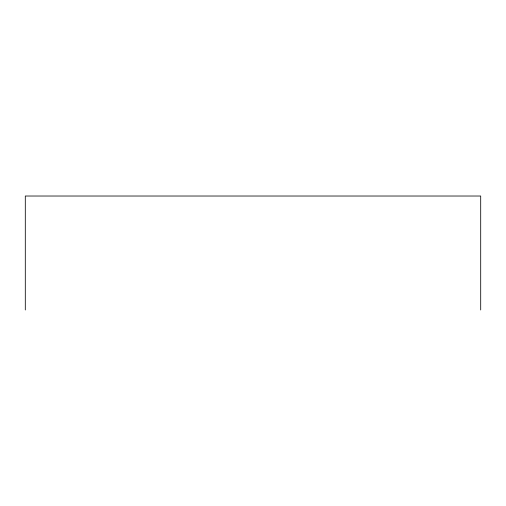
<?xml version="1.0" encoding="UTF-8"?>
<svg xmlns="http://www.w3.org/2000/svg" width="506" height="506" viewBox="0 0 506 506"><rect width="100%" height="100%" fill="white"/><g stroke="black" fill="none" stroke-linecap="round" stroke-linejoin="round"><path stroke-width="0.76" d="M480.7 309.976L480.7 196.024L25.3 196.024L25.3 309.976"/></g></svg>
